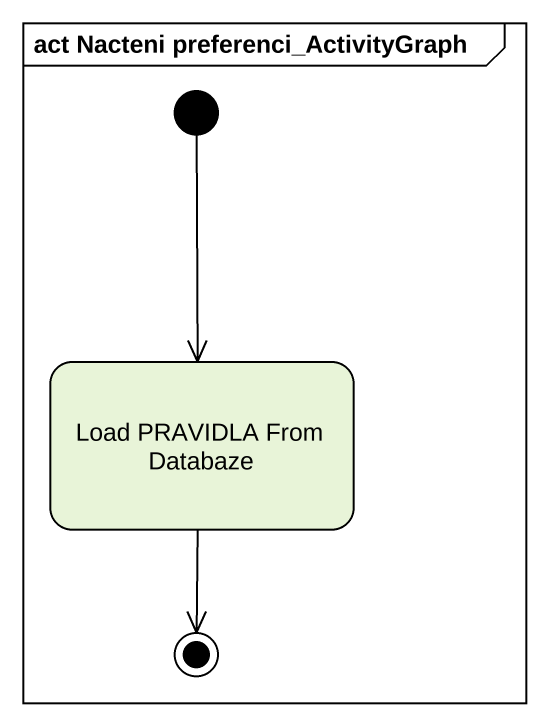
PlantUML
@startuml
mainframe act Nacteni preferenci_ActivityGraph
hide empty description
state "Load PRAVIDLA From Databaze" as Load_PRAVIDLA_From_Databaze
[*] --> Load_PRAVIDLA_From_Databaze
Load_PRAVIDLA_From_Databaze --> [*]
@enduml
